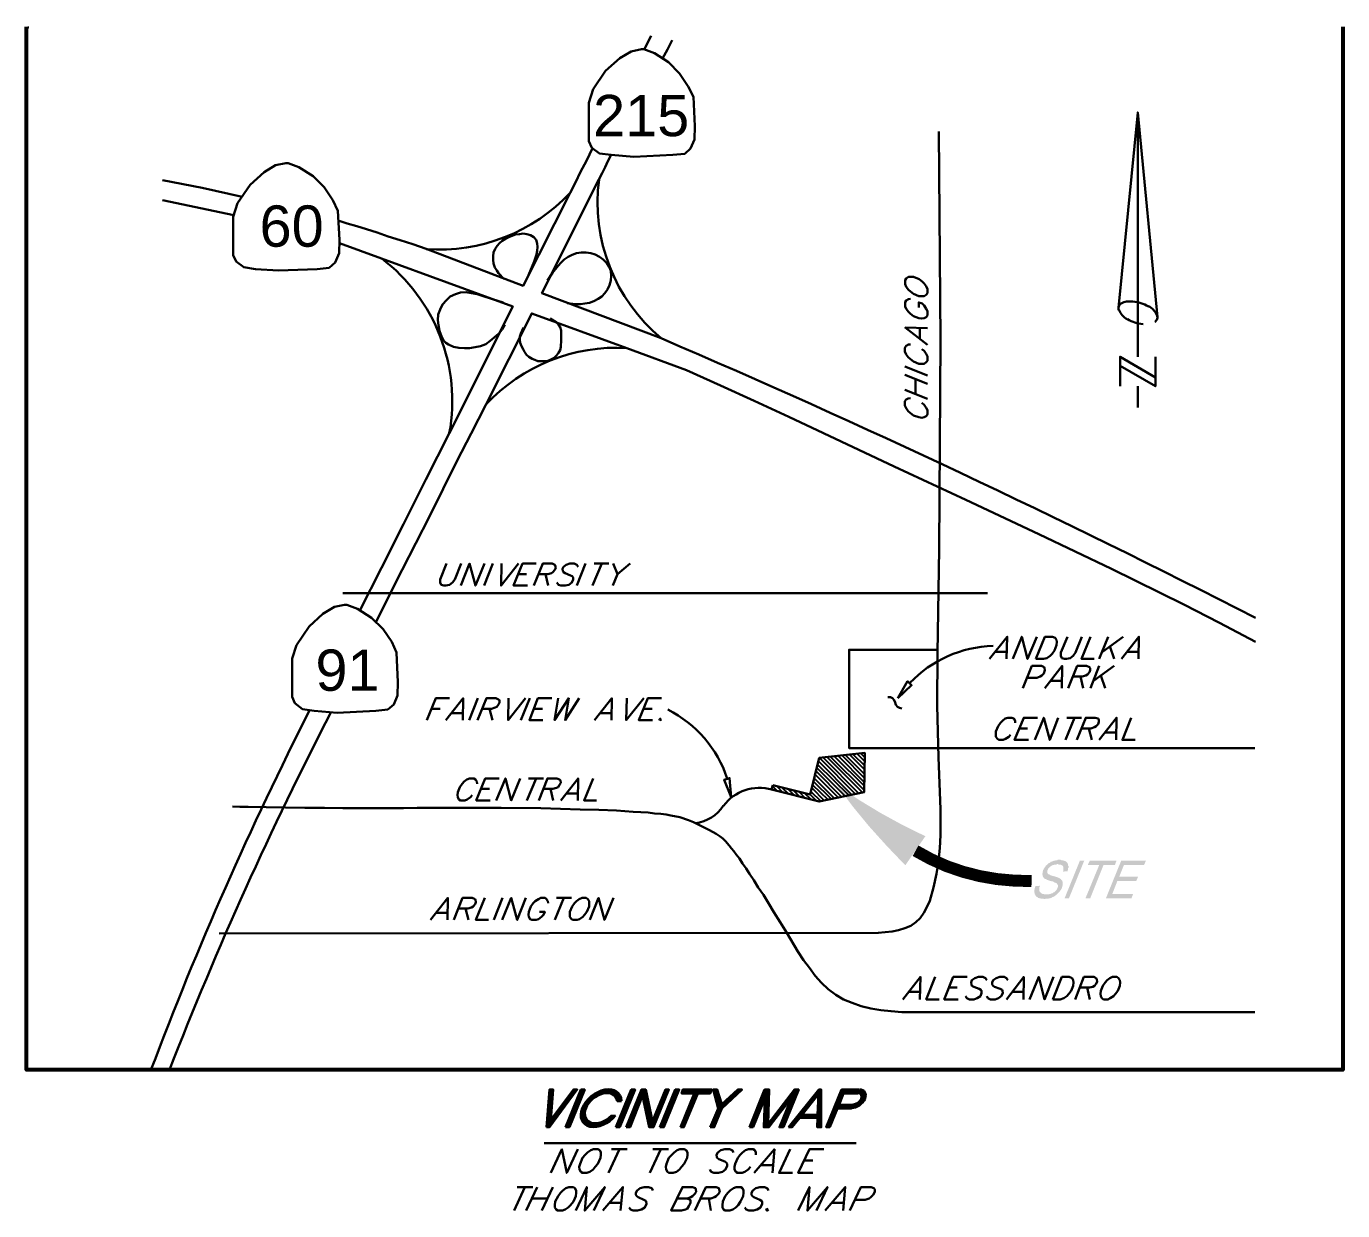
# Model space of a CAD drawing. Header units: feet. Extents: x 7 to 2308, y -319 to 1396.
# Drawn here: x 519.6 to 698, y 240.6 to 401.1 of the extents above; entities that cross this region are included whole.
import ezdxf

# ---------------------------------------------------------------- set-up
doc = ezdxf.new("R2010")
doc.units = ezdxf.units.FT
doc.header["$MEASUREMENT"] = 0
for name, color, linetype in [('PDF_ANNOT-NOTES', 7, 'Continuous'), ('PDF_NORTH', 7, 'Continuous'), ('PDF_TB-NOTES', 7, 'Continuous'), ('PDF_Text', 7, 'Continuous'), ('PDF_VICINITY', 7, 'Continuous'), ('PDF_VICINITY MAP', 7, 'Continuous')]:
    doc.layers.add(name, color=color, linetype=linetype)
doc.styles.add('PDF Arial', font='arial.ttf')

msp = doc.modelspace()

# ---------------------------------------------------------------- hatches: boundary and pattern name
at = {"layer": 'PDF_VICINITY', "true_color": 0x767676, "transparency": 33554559}
msp.add_hatch(color=8, dxfattribs=at).paths.add_polyline_path([(620.72, 297.65), (620.66, 297.71), (620.61, 297.76), (620.56, 297.71), (620.5, 297.65), (620.56, 297.6), (620.61, 297.55), (620.66, 297.6)])
at = {"layer": 'PDF_VICINITY', "transparency": 33554559}
for points in [[(656.38, 284.54), (656.97, 284.59), (656.97, 284.54), (656.91, 284.43), (656.91, 284.38), (656.91, 284.27), (656.91, 284.22), (656.91, 284.17), (656.91, 284.11), (656.91, 284.06), (656.91, 284.01), (656.91, 283.95), (656.91, 283.9), (656.91, 283.85), (656.97, 283.79), (656.97, 283.79), (657.02, 283.74), (657.07, 283.69), (657.07, 283.63), (657.13, 283.63), (657.18, 283.58), (657.23, 283.58), (657.23, 283.53), (657.29, 283.53), (657.34, 283.47), (657.39, 283.47), (657.45, 283.47), (657.5, 283.47), (657.55, 283.42), (657.61, 283.42), (657.71, 283.42), (657.77, 283.42), (657.82, 283.42), (657.87, 283.42), (657.93, 283.42), (657.98, 283.42), (658.09, 283.42), (658.14, 283.42), (658.19, 283.42), (658.25, 283.47), (658.35, 283.47), (658.41, 283.47), (658.46, 283.53), (658.51, 283.53), (658.62, 283.58), (658.67, 283.58), (658.73, 283.63), (658.83, 283.69), (658.89, 283.69), (658.94, 283.74), (658.99, 283.79), (659.05, 283.85), (659.1, 283.9), (659.15, 283.95), (659.21, 284.01), (659.26, 284.11), (659.31, 284.17), (659.31, 284.22), (659.37, 284.27), (659.37, 284.38), (659.42, 284.43), (659.42, 284.49), (659.42, 284.54), (659.42, 284.59), (659.42, 284.7), (659.42, 284.7), (659.37, 284.75), (659.37, 284.81), (659.31, 284.81), (659.31, 284.86), (659.26, 284.91), (659.21, 284.97), (659.15, 284.97), (659.1, 285.02), (659.1, 285.02), (659.05, 285.02), (658.99, 285.02), (658.99, 285.07), (658.94, 285.07), (658.89, 285.07), (658.83, 285.13), (658.78, 285.13), (658.73, 285.18), (658.62, 285.18), (658.57, 285.18), (658.51, 285.23), (658.41, 285.23), (658.41, 285.23), (658.3, 285.29), (658.25, 285.29), (658.14, 285.34), (658.09, 285.34), (658.03, 285.39), (657.98, 285.39), (657.93, 285.39), (657.87, 285.45), (657.82, 285.45), (657.77, 285.5), (657.77, 285.5), (657.71, 285.5), (657.66, 285.55), (657.66, 285.55), (657.61, 285.55), (657.55, 285.61), (657.55, 285.66), (657.5, 285.71), (657.45, 285.71), (657.45, 285.77), (657.39, 285.82), (657.39, 285.87), (657.34, 285.93), (657.34, 285.98), (657.34, 286.03), (657.34, 286.03), (657.34, 286.09), (657.29, 286.19), (657.29, 286.25), (657.34, 286.3), (657.34, 286.35), (657.34, 286.46), (657.34, 286.51), (657.39, 286.57), (657.39, 286.67), (657.39, 286.67), (657.45, 286.78), (657.5, 286.83), (657.5, 286.89), (657.55, 286.94), (657.61, 287.05), (657.66, 287.1), (657.71, 287.15), (657.71, 287.21), (657.77, 287.31), (657.87, 287.37), (657.93, 287.42), (657.98, 287.47), (658.03, 287.53), (658.09, 287.58), (658.14, 287.63), (658.19, 287.69), (658.3, 287.69), (658.35, 287.74), (658.41, 287.79), (658.46, 287.85), (658.57, 287.85), (658.62, 287.9), (658.67, 287.9), (658.78, 287.95), (658.83, 287.95), (658.89, 288.01), (658.94, 288.01), (659.05, 288.01), (659.1, 288.06), (659.15, 288.06), (659.21, 288.06), (659.31, 288.06), (659.37, 288.11), (659.42, 288.11), (659.47, 288.11), (659.58, 288.11), (659.63, 288.11), (659.69, 288.11), (659.74, 288.11), (659.79, 288.11), (659.9, 288.06), (659.95, 288.06), (660, 288.06), (660.06, 288.06), (660.11, 288.06), (660.16, 288.01), (660.22, 288.01), (660.27, 288.01), (660.32, 287.95), (660.38, 287.95), (660.43, 287.95), (660.43, 287.9), (660.48, 287.9), (660.54, 287.85), (660.59, 287.79), (660.59, 287.79), (660.64, 287.74), (660.7, 287.69), (660.7, 287.63), (660.75, 287.63), (660.75, 287.58), (660.8, 287.53), (660.8, 287.47), (660.8, 287.42), (660.8, 287.37), (660.8, 287.31), (660.86, 287.26), (660.86, 287.21), (660.86, 287.15), (660.86, 287.05), (660.8, 286.99), (660.8, 286.94), (660.8, 286.89), (660.8, 286.78), (660.75, 286.73), (660.75, 286.67), (660.75, 286.57), (660.7, 286.57), (660.11, 286.51), (660.16, 286.62), (660.16, 286.67), (660.16, 286.73), (660.16, 286.83), (660.16, 286.89), (660.16, 286.94), (660.16, 286.99), (660.16, 287.05), (660.16, 287.1), (660.16, 287.15), (660.11, 287.21), (660.11, 287.26), (660.11, 287.26), (660.06, 287.31), (660.06, 287.31), (660, 287.37), (659.95, 287.37), (659.9, 287.42), (659.9, 287.42), (659.85, 287.42), (659.79, 287.47), (659.69, 287.47), (659.63, 287.47), (659.58, 287.47), (659.53, 287.47), (659.42, 287.53), (659.37, 287.53), (659.31, 287.53), (659.21, 287.47), (659.15, 287.47), (659.1, 287.47), (658.99, 287.47), (658.94, 287.47), (658.89, 287.42), (658.83, 287.42), (658.73, 287.42), (658.67, 287.37), (658.62, 287.37), (658.57, 287.31), (658.51, 287.31), (658.51, 287.26), (658.41, 287.21), (658.35, 287.15), (658.3, 287.1), (658.25, 287.05), (658.19, 286.99), (658.14, 286.94), (658.09, 286.89), (658.09, 286.83), (658.03, 286.73), (658.03, 286.73), (657.98, 286.67), (657.98, 286.57), (657.98, 286.51), (657.98, 286.46), (657.98, 286.41), (657.98, 286.35), (658.03, 286.3), (658.03, 286.3), (658.03, 286.25), (658.03, 286.25), (658.09, 286.19), (658.09, 286.19), (658.14, 286.14), (658.19, 286.14), (658.25, 286.14), (658.3, 286.09), (658.35, 286.09), (658.41, 286.03), (658.46, 286.03), (658.51, 285.98), (658.57, 285.98), (658.67, 285.93), (658.73, 285.93), (658.78, 285.93), (658.89, 285.87), (658.94, 285.87), (658.99, 285.87), (659.1, 285.82), (659.15, 285.82), (659.21, 285.77), (659.26, 285.77), (659.31, 285.77), (659.37, 285.71), (659.42, 285.71), (659.47, 285.71), (659.53, 285.66), (659.58, 285.66), (659.58, 285.66), (659.63, 285.61), (659.69, 285.61), (659.69, 285.61), (659.74, 285.55), (659.79, 285.5), (659.85, 285.5), (659.85, 285.45), (659.9, 285.39), (659.95, 285.34), (659.95, 285.34), (660, 285.29), (660, 285.23), (660, 285.18), (660.06, 285.13), (660.06, 285.07), (660.06, 285.07), (660.06, 285.02), (660.06, 284.97), (660.06, 284.91), (660.06, 284.81), (660.06, 284.75), (660.06, 284.7), (660.06, 284.65), (660, 284.54), (660, 284.49), (660, 284.43), (659.95, 284.33), (659.95, 284.33), (659.95, 284.27), (659.9, 284.22), (659.85, 284.11), (659.85, 284.06), (659.79, 284.01), (659.74, 283.95), (659.69, 283.85), (659.63, 283.79), (659.58, 283.74), (659.53, 283.69), (659.47, 283.63), (659.42, 283.58), (659.37, 283.53), (659.31, 283.47), (659.26, 283.42), (659.21, 283.37), (659.15, 283.31), (659.05, 283.26), (658.99, 283.21), (658.94, 283.15), (658.89, 283.15), (658.78, 283.1), (658.73, 283.05), (658.67, 283.05), (658.62, 282.99), (658.57, 282.99), (658.46, 282.94), (658.41, 282.94), (658.35, 282.89), (658.3, 282.89), (658.19, 282.89), (658.14, 282.83), (658.09, 282.83), (657.98, 282.83), (657.93, 282.83), (657.87, 282.83), (657.82, 282.83), (657.71, 282.83), (657.66, 282.78), (657.66, 282.78), (657.55, 282.78), (657.5, 282.83), (657.45, 282.83), (657.34, 282.83), (657.29, 282.83), (657.23, 282.83), (657.18, 282.83), (657.13, 282.83), (657.07, 282.89), (657.02, 282.89), (656.97, 282.89), (656.91, 282.89), (656.86, 282.94), (656.81, 282.94), (656.75, 282.94), (656.7, 282.99), (656.65, 282.99), (656.65, 283.05), (656.59, 283.05), (656.54, 283.1), (656.49, 283.15), (656.43, 283.21), (656.43, 283.21), (656.38, 283.26), (656.38, 283.31), (656.33, 283.37), (656.33, 283.42), (656.27, 283.47), (656.27, 283.53), (656.27, 283.58), (656.27, 283.63), (656.22, 283.69), (656.22, 283.74), (656.22, 283.79), (656.22, 283.85), (656.22, 283.9), (656.22, 284.01), (656.22, 284.06), (656.27, 284.11), (656.27, 284.17), (656.27, 284.27), (656.33, 284.33), (656.33, 284.38), (656.33, 284.49), (656.38, 284.54)], [(663.15, 282.89), (665.02, 287.42), (663.47, 287.42), (663.74, 288.01), (667.36, 288.01), (667.15, 287.42), (665.6, 287.42), (663.79, 282.89)], [(665.92, 282.89), (668, 288.01), (671.36, 288.01), (671.09, 287.42), (668.37, 287.42), (667.73, 285.82), (670.29, 285.82), (670.03, 285.23), (667.47, 285.23), (666.78, 283.47), (669.6, 283.47), (669.39, 282.89)]]:
    msp.add_hatch(color=256, dxfattribs=at).paths.add_polyline_path(points)

# ---------------------------------------------------------------- linework, layer by layer
at = {"layer": 'PDF_ANNOT-NOTES', "lineweight": 30}
for points in [[(590.11, 251.86), (590.49, 256.98), (591.02, 256.98), (590.7, 252.87), (593.74, 256.98), (594.27, 256.98), (590.49, 251.86)], [(592.67, 251.86), (594.75, 256.98), (595.29, 256.98), (593.21, 251.86)], [(599.5, 251.86), (601.58, 256.98), (602.11, 256.98), (600.03, 251.86)], [(600.88, 251.86), (602.96, 256.98), (603.55, 256.98), (604.46, 252.71), (606.21, 256.98), (606.69, 256.98), (604.62, 251.86), (604.03, 251.86), (603.12, 256.13), (601.42, 251.86)], [(605.47, 251.86), (607.55, 256.98), (608.08, 256.98), (606, 251.86)], [(608.24, 251.86), (610.11, 256.45), (608.4, 256.45), (608.56, 256.98), (612.51, 256.98), (612.29, 256.45), (610.59, 256.45), (608.72, 251.86)], [(612.29, 251.86), (613.36, 254.42), (612.67, 256.98), (613.25, 256.98), (613.84, 255.01), (616.02, 256.98), (616.61, 256.98), (613.84, 254.42), (612.83, 251.86)], [(617.62, 251.86), (619.65, 256.98), (620.29, 256.98), (620.13, 252.34), (623.7, 256.98), (624.29, 256.98), (622.21, 251.86), (621.67, 251.86), (623.27, 255.75), (620.24, 251.86), (619.54, 251.86), (619.7, 255.75), (618.1, 251.86)], [(622.9, 251.86), (627.01, 256.98), (627.33, 256.98), (627.33, 251.86), (626.79, 251.86), (626.85, 253.14), (624.45, 253.14), (623.38, 251.86)], [(590.43, 251.91), (594.01, 256.77), (593.69, 256.77), (590.65, 252.71), (590.97, 256.77), (590.59, 256.77), (590.27, 251.91)], [(590.38, 252.02), (593.79, 256.61), (593.58, 256.61), (590.59, 252.5), (590.86, 256.61), (590.7, 256.61)], [(592.83, 251.91), (594.81, 256.87), (595.18, 256.87), (593.15, 251.91)], [(592.94, 252.02), (594.86, 256.77), (595.02, 256.77), (593.1, 252.02)], [(599.66, 251.91), (601.63, 256.87), (602, 256.87), (599.98, 251.91)], [(599.76, 252.02), (601.68, 256.77), (601.84, 256.77), (599.92, 252.02)], [(600.99, 251.91), (603.02, 256.87), (603.44, 256.87), (604.4, 252.34), (606.27, 256.87), (606.59, 256.87), (604.56, 251.91), (604.14, 251.91), (603.18, 256.45), (601.36, 251.91)], [(601.15, 252.02), (603.07, 256.77), (603.34, 256.77), (604.35, 252.02), (606.32, 256.77), (606.48, 256.77), (604.56, 252.02), (604.3, 252.02), (603.23, 256.77), (601.31, 252.02)], [(605.63, 251.91), (607.6, 256.87), (607.97, 256.87), (605.95, 251.91)], [(605.73, 252.02), (607.65, 256.77), (607.81, 256.77), (605.89, 252.02)], [(608.35, 251.91), (610.21, 256.55), (608.51, 256.55), (608.61, 256.87), (612.4, 256.87), (612.24, 256.55), (610.53, 256.55), (608.67, 251.91)], [(608.45, 252.02), (610.32, 256.61), (608.61, 256.61), (608.67, 256.77), (612.29, 256.77), (612.19, 256.61), (610.48, 256.61), (608.61, 252.02)], [(612.45, 251.91), (613.46, 254.47), (612.83, 256.87), (613.14, 256.87), (613.78, 254.85), (616.08, 256.87), (616.4, 256.87), (613.78, 254.47), (612.77, 251.91)], [(612.56, 252.02), (613.57, 254.58), (612.93, 256.77), (613.04, 256.77), (613.73, 254.63), (616.13, 256.77), (616.18, 256.77), (613.73, 254.58), (612.72, 252.02)], [(623.81, 256.77), (620.08, 252.02), (619.92, 252.02), (620.02, 256.77), (620.13, 256.77), (619.97, 252.02), (623.7, 256.77)], [(623.49, 252.02), (623.11, 252.02), (626.95, 256.77), (627.27, 256.77), (627.22, 252.02), (626.9, 252.02), (626.9, 253.3), (624.5, 253.3)], [(624.77, 253.57), (626.95, 256.34), (626.85, 253.57)], [(596.46, 248.88), (596.09, 248.77), (595.66, 248.45), (595.34, 248.13), (594.97, 247.7), (594.65, 246.9), (594.54, 246.48), (594.59, 246.16), (594.75, 245.84), (594.97, 245.68), (595.55, 245.68), (595.98, 245.84), (596.41, 246.16), (596.67, 246.48), (597.05, 246.9), (597.42, 247.7), (597.47, 248.13), (597.47, 248.45), (597.31, 248.77), (597.05, 248.88)], [(608.19, 248.88), (607.81, 248.77), (607.39, 248.45), (607.07, 248.13), (606.69, 247.7), (606.37, 246.9), (606.27, 246.48), (606.32, 246.16), (606.48, 245.84), (606.69, 245.68), (607.28, 245.68), (607.71, 245.84), (608.13, 246.16), (608.4, 246.48), (608.77, 246.9), (609.15, 247.7), (609.2, 248.13), (609.2, 248.45), (609.04, 248.77), (608.77, 248.88)], [(593.1, 243.76), (592.73, 243.6), (592.3, 243.28), (591.98, 242.96), (591.66, 242.53), (591.29, 241.79), (591.23, 241.31), (591.23, 240.99), (591.39, 240.72), (591.61, 240.56), (592.25, 240.56), (592.62, 240.72), (593.05, 240.99), (593.37, 241.31), (593.74, 241.79), (594.06, 242.53), (594.11, 242.96), (594.11, 243.28), (593.95, 243.6), (593.74, 243.76)], [(615.81, 243.76), (615.44, 243.6), (615.01, 243.28), (614.69, 242.96), (614.32, 242.53), (614, 241.79), (613.94, 241.31), (613.94, 240.99), (614.1, 240.72), (614.32, 240.56), (614.96, 240.56), (615.33, 240.72), (615.76, 240.99), (616.08, 241.31), (616.4, 241.79), (616.77, 242.53), (616.82, 242.96), (616.82, 243.28), (616.66, 243.6), (616.45, 243.76)]]:
    msp.add_lwpolyline(points, close=True, dxfattribs=at)
for points in [[(631.43, 254.42), (629.56, 254.42), (628.5, 251.86), (628.02, 251.86), (630.1, 256.98), (632.44, 256.98)], [(590.17, 251.91), (590.54, 256.87), (590.97, 256.87)], [(593.63, 256.45), (590.43, 252.18), (590.7, 256.45)], [(593.69, 256.87), (594.11, 256.87), (590.49, 251.91)], [(590.75, 256.55), (590.49, 252.29), (593.63, 256.55)], [(590.91, 256.71), (590.65, 256.71)], [(593.05, 252.07), (594.91, 256.71)], [(593.9, 256.71), (593.63, 256.71)], [(600.24, 255.38), (599.66, 255.38)], [(599.87, 252.07), (601.74, 256.71)], [(601.26, 252.07), (603.12, 256.77)], [(606.32, 256.71), (604.46, 252.02)], [(605.84, 252.07), (607.71, 256.71)], [(608.56, 252.07), (610.43, 256.71)], [(608.72, 256.71), (612.13, 256.71)], [(619.6, 251.91), (619.76, 256.13), (618.05, 251.91), (617.73, 251.91), (619.7, 256.87), (620.13, 256.87), (620.02, 252.07), (623.75, 256.87), (624.18, 256.87), (622.15, 251.91), (621.83, 251.91), (623.49, 256.13), (620.29, 251.91)], [(619.76, 256.77), (617.84, 252.02), (618, 252.02), (619.86, 256.55), (619.7, 251.91), (620.18, 251.91), (623.75, 256.55), (621.94, 252.02), (622.1, 252.02), (624.02, 256.77)], [(617.94, 252.07), (619.86, 256.77), (619.97, 256.77), (619.81, 252.02)], [(620.13, 252.02), (623.86, 256.77), (623.97, 256.77), (622.05, 252.07)], [(624.71, 253.57), (626.79, 256.29), (626.74, 256.29), (623.54, 252.18), (623.38, 252.18), (626.85, 256.61), (627.22, 256.61), (627.11, 252.18), (626.95, 252.18), (627.06, 256.29), (627.01, 256.29), (626.9, 253.57)], [(623.59, 252.34), (626.79, 256.45), (627.17, 256.45), (627.01, 252.34)], [(627.11, 256.34), (626.74, 256.34)], [(626.85, 256.55), (627.17, 256.55)], [(627.22, 256.71), (626.9, 256.71)], [(626.95, 256.87), (627.33, 256.87)], [(631.48, 254.47), (629.51, 254.47), (628.45, 251.91), (628.13, 251.91), (630.15, 256.87), (632.44, 256.87)], [(631.48, 254.58), (629.46, 254.58), (628.45, 252.02), (628.23, 252.02), (630.2, 256.77), (632.39, 256.77)], [(628.39, 252.07), (630.2, 256.71), (632.34, 256.71)], [(631.59, 254.74), (629.51, 254.74), (630.26, 256.61), (632.34, 256.61)], [(631.59, 254.85), (629.62, 254.85), (630.31, 256.55), (632.28, 256.55)], [(631.64, 254.9), (629.78, 254.9), (630.36, 256.45), (632.28, 256.45)], [(599.44, 253.41), (598.86, 253.41)], [(612.67, 252.07), (613.73, 254.63)], [(626.95, 253.46), (624.55, 253.46)], [(631.54, 254.63), (629.4, 254.63)], [(623.01, 251.91), (623.43, 251.91)], [(623.49, 252.07), (623.27, 252.07)], [(623.49, 252.29), (623.59, 252.29)], [(626.85, 253.19), (624.45, 253.19)], [(624.55, 253.35), (626.9, 253.35)], [(627.27, 251.91), (626.85, 251.91)], [(626.9, 252.07), (627.17, 252.07)], [(627.06, 252.29), (627.01, 252.29)], [(589.79, 249.73), (632.07, 249.73)], [(590.7, 245.68), (592.19, 248.88), (592.83, 245.68), (594.33, 248.88)], [(599.98, 248.88), (598.48, 245.68)], [(598.91, 248.88), (601.04, 248.88)], [(605.57, 248.88), (604.08, 245.68)], [(604.51, 248.88), (606.64, 248.88)], [(615.44, 248.45), (615.28, 248.77), (614.9, 248.88), (614.26, 248.88), (613.73, 248.77), (613.3, 248.45), (613.14, 248.13), (613.2, 247.81), (613.25, 247.7), (613.46, 247.54), (614.26, 247.22), (614.48, 247.06), (614.58, 246.9), (614.58, 246.64), (614.37, 246.16), (613.94, 245.84), (613.41, 245.68), (612.77, 245.68), (612.4, 245.84), (612.24, 246.16)], [(618.48, 248.13), (618.48, 248.45), (618.32, 248.77), (618.1, 248.88), (617.46, 248.88), (617.09, 248.77), (616.66, 248.45), (616.34, 248.13), (616.02, 247.7), (615.65, 246.9), (615.6, 246.48), (615.6, 246.16), (615.76, 245.84), (615.97, 245.68), (616.61, 245.68), (616.98, 245.84), (617.41, 246.16), (617.73, 246.48)], [(618.26, 245.68), (620.98, 248.88), (620.72, 245.68)], [(623.11, 248.88), (621.62, 245.68), (623.43, 245.68)], [(626.21, 245.68), (624.23, 245.68), (625.73, 248.88), (627.7, 248.88)], [(619.22, 246.74), (620.77, 246.74)], [(624.98, 247.38), (626.21, 247.38)], [(587.18, 243.76), (585.69, 240.56)], [(586.12, 243.76), (588.25, 243.76)], [(587.34, 240.56), (588.84, 243.76)], [(590.97, 243.76), (589.48, 240.56)], [(594.06, 240.56), (595.55, 243.76), (595.29, 240.56), (598, 243.76), (596.51, 240.56)], [(597.74, 240.56), (600.46, 243.76), (600.14, 240.56)], [(604.51, 243.28), (604.35, 243.6), (603.92, 243.76), (603.34, 243.76), (602.8, 243.6), (602.38, 243.28), (602.22, 242.96), (602.22, 242.69), (602.32, 242.53), (602.54, 242.37), (603.28, 242.05), (603.55, 241.89), (603.6, 241.79), (603.66, 241.47), (603.44, 240.99), (602.96, 240.72), (602.43, 240.56), (601.84, 240.56), (601.47, 240.72), (601.31, 240.99)], [(609.15, 242.21), (609.57, 242.05), (609.63, 241.89), (609.63, 241.63), (609.41, 241.15), (609.15, 240.83), (608.93, 240.72), (608.4, 240.56), (607.01, 240.56), (608.51, 243.76), (609.89, 243.76), (610.27, 243.6), (610.32, 243.44), (610.37, 243.12), (610.21, 242.85), (609.89, 242.53), (609.68, 242.37), (609.15, 242.21), (607.81, 242.21)], [(610.21, 240.56), (611.71, 243.76), (613.09, 243.76), (613.46, 243.6), (613.52, 243.44), (613.57, 243.12), (613.41, 242.85), (613.09, 242.53), (612.88, 242.37), (612.35, 242.21), (611.01, 242.21)], [(620.18, 243.28), (620.02, 243.6), (619.65, 243.76), (619.01, 243.76), (618.48, 243.6), (618.05, 243.28), (617.89, 242.96), (617.89, 242.69), (618, 242.53), (618.21, 242.37), (619.01, 242.05), (619.22, 241.89), (619.33, 241.79), (619.33, 241.47), (619.12, 240.99), (618.64, 240.72), (618.16, 240.56), (617.52, 240.56), (617.14, 240.72), (616.98, 240.99)], [(624.23, 240.56), (625.73, 243.76), (625.46, 240.56), (628.18, 243.76), (626.69, 240.56)], [(627.86, 240.56), (630.58, 243.76), (630.31, 240.56)], [(631.22, 240.56), (632.71, 243.76), (634.1, 243.76), (634.47, 243.6), (634.58, 243.44), (634.58, 243.12), (634.36, 242.69), (634.04, 242.37), (633.83, 242.21), (633.3, 242.05), (631.96, 242.05)], [(588.14, 242.21), (590.27, 242.21)], [(598.7, 241.63), (600.19, 241.63)], [(612.08, 242.21), (612.35, 240.56)], [(628.82, 241.63), (630.36, 241.63)], [(620.13, 240.83), (619.86, 240.72), (619.97, 240.56), (620.18, 240.72)]]:
    msp.add_lwpolyline(points, dxfattribs=at)
for points in [[(597.99, 256.96), (596.7, 256.72), (595.42, 255.67), (594.94, 254.46)], [(600.06, 255.45), (600, 256.46), (599.11, 257.01), (597.92, 256.77)], [(600.15, 255.45), (600.11, 256.51), (599.2, 257.09), (597.97, 256.85)], [(600.26, 255.44), (600.23, 256.56), (599.28, 257.2), (597.99, 256.96)], [(633.27, 255.73), (633.56, 256.44), (633.22, 257.01), (632.52, 257.01)], [(597.97, 256.85), (596.74, 256.6), (595.52, 255.6), (595.04, 254.44)], [(597.92, 256.77), (596.74, 256.53), (595.57, 255.56), (595.12, 254.45)], [(597.88, 256.69), (596.74, 256.45), (595.63, 255.53), (595.2, 254.46)], [(597.83, 256.61), (596.74, 256.38), (595.68, 255.5), (595.28, 254.47)], [(597.82, 256.5), (596.78, 256.27), (595.77, 255.42), (595.38, 254.45)], [(597.77, 256.42), (596.78, 256.2), (595.83, 255.39), (595.46, 254.46)], [(599.67, 255.42), (599.55, 256.24), (598.77, 256.65), (597.77, 256.42)], [(599.77, 255.44), (599.66, 256.3), (598.85, 256.73), (597.82, 256.5)], [(599.87, 255.44), (599.77, 256.35), (598.92, 256.84), (597.83, 256.61)], [(599.97, 255.44), (599.88, 256.41), (599.01, 256.93), (597.88, 256.69)], [(631.46, 254.45), (632.17, 254.45), (632.98, 255.03), (633.27, 255.73)], [(631.51, 254.52), (632.17, 254.52), (632.93, 255.06), (633.19, 255.72)], [(631.55, 254.6), (632.17, 254.59), (632.87, 255.09), (633.11, 255.71)], [(631.57, 254.71), (632.13, 254.71), (632.78, 255.17), (633.01, 255.73)], [(631.61, 254.79), (632.13, 254.78), (632.72, 255.2), (632.93, 255.72)], [(631.66, 254.86), (632.13, 254.86), (632.67, 255.24), (632.85, 255.71)], [(631.68, 254.97), (632.1, 254.97), (632.58, 255.31), (632.75, 255.73)], [(632.75, 255.73), (632.92, 256.15), (632.72, 256.49), (632.3, 256.48)], [(632.85, 255.71), (633.04, 256.19), (632.8, 256.58), (632.32, 256.59)], [(632.93, 255.72), (633.14, 256.24), (632.89, 256.66), (632.37, 256.67)], [(633.01, 255.73), (633.24, 256.3), (632.97, 256.75), (632.41, 256.74)], [(633.11, 255.71), (633.36, 256.33), (633.05, 256.84), (632.43, 256.85)], [(633.19, 255.72), (633.46, 256.39), (633.14, 256.93), (632.47, 256.93)], [(594.94, 254.46), (594.45, 253.24), (594.89, 252.19), (595.98, 251.94)], [(595.04, 254.44), (594.57, 253.28), (594.97, 252.28), (596.01, 252.04)], [(595.12, 254.45), (594.67, 253.33), (595.06, 252.37), (596.05, 252.13)], [(595.2, 254.46), (594.77, 253.39), (595.14, 252.45), (596.09, 252.21)], [(595.28, 254.47), (594.87, 253.44), (595.22, 252.54), (596.13, 252.29)], [(595.38, 254.45), (594.99, 253.48), (595.31, 252.63), (596.16, 252.39)], [(595.46, 254.46), (595.09, 253.53), (595.4, 252.71), (596.2, 252.48)], [(595.98, 251.94), (597.08, 251.69), (598.53, 252.32), (599.46, 253.44)], [(596.01, 252.04), (597.04, 251.81), (598.43, 252.4), (599.33, 253.46)], [(596.05, 252.13), (597.04, 251.88), (598.37, 252.43), (599.25, 253.44)], [(596.09, 252.21), (597.03, 251.96), (598.31, 252.47), (599.16, 253.43)], [(596.13, 252.29), (597.03, 252.04), (598.25, 252.51), (599.08, 253.42)], [(596.16, 252.39), (597.01, 252.16), (598.16, 252.59), (598.97, 253.45)], [(596.2, 252.48), (597.01, 252.24), (598.11, 252.64), (598.89, 253.45)]]:
    msp.add_open_spline(points, degree=3, dxfattribs=at)
at = {"layer": 'PDF_NORTH', "lineweight": 30}
for points in [[(672.91, 361.68), (670.24, 389.4), (667.63, 362.91)], [(670.24, 356.3), (670.24, 389.4)], [(667.84, 352.3), (667.84, 356.3), (672.64, 353.47)], [(667.84, 355.07), (672.64, 352.3), (672.64, 356.3)], [(670.24, 349.42), (670.24, 352.3)]]:
    msp.add_lwpolyline(points, dxfattribs=at)
for points in [[(667.98, 363.53, 0.17152), (667.67, 363.12, 0.171548), (667.68, 362.6)], [(671.68, 363.11, 0.052313), (670.67, 363.56, 0.052366), (669.59, 363.78, 0.06623), (668.72, 363.77)], [(668.85, 361.37, 0.052313), (669.86, 360.92, 0.052366), (670.95, 360.7)], [(672.56, 361.01, 0.17152), (672.87, 361.42, 0.171548), (672.85, 361.93)]]:
    msp.add_lwpolyline(points, format="xyb", dxfattribs=at)
for centre, radius, start, end in [((669.52, 363.31), 1.94, 201.0217, 224.9594), ((669.04, 361.87), 1.95, 99.2391, 123.1682), ((670.05, 360.27), 3.33, 44.9558, 60.1045), ((671.01, 361.23), 1.94, 21.0217, 44.9594), ((670.48, 364.27), 3.33, 224.9558, 240.1045)]:
    msp.add_arc(centre, radius, start, end, dxfattribs=at)
at = {"layer": 'PDF_TB-NOTES', "lineweight": 30}
msp.add_lwpolyline([(643.11, 316.58), (631.11, 316.58), (631.11, 303.25), (643.16, 303.25)], dxfattribs=at)
for points in [[(637.72, 310.02), (639.05, 312.32), (639.59, 311.78)], [(620.77, 298.24), (620.61, 297.65), (627.06, 296), (633.14, 297.28), (633.24, 302.61), (627.06, 301.92), (625.83, 296.96)], [(615.12, 296.59), (614.9, 299.2), (614.16, 298.93)]]:
    msp.add_lwpolyline(points, close=True, dxfattribs=at)
for centre, radius, start, end in [((651.13, 300.83), 16.29, 91.8016, 136.2908), ((636.47, 309.3), 0.88, 8.7373, 96.8858), ((638.28, 309.57), 0.933, 188.7394, 270.0007), ((599.15, 293.95), 16.29, 18.5012, 62.9898)]:
    msp.add_arc(centre, radius, start, end, dxfattribs=at)
at = {"layer": 'PDF_VICINITY', "lineweight": 30}
for points in [[(604.3, 399.8), (603.34, 397.93)], [(607.12, 399.21), (606.48, 397.93), (605.84, 396.71)], [(545.71, 278.14), (635.06, 278.2), (636.97, 278.41), (637.83, 278.57), (638.68, 278.84), (639.48, 279.16), (640.17, 279.64), (640.76, 280.22), (641.24, 280.92), (641.67, 281.71), (642.04, 282.57), (642.57, 284.38), (642.95, 286.19), (643.21, 287.95), (643.43, 289.71), (643.48, 291.47), (643.48, 294.99), (643.21, 301.97), (643.05, 309.01), (643.11, 316.1), (643.32, 330.28), (643.43, 344.46), (643.48, 358.59), (643.27, 386.84)], [(561.86, 374.74), (563.09, 374.37), (564.37, 374), (565.7, 373.57), (567.14, 373.14), (568.63, 372.61), (570.28, 372.08), (571.99, 371.54), (573.8, 370.9), (586.92, 365.89), (593.31, 378.53), (594.01, 379.91), (594.7, 381.35), (595.5, 382.84), (596.35, 384.55)], [(538.03, 380.23), (543.41, 379.17), (548.85, 377.99)], [(538.03, 377.51), (547.73, 375.49)], [(587.66, 367.33), (588.41, 369.2), (588.73, 370.16), (588.84, 370.64), (588.89, 371.17), (588.84, 371.65), (588.68, 372.13), (588.36, 372.5), (587.93, 372.77), (587.45, 372.93), (586.92, 372.98), (586.44, 372.93), (585.9, 372.88), (585, 372.5), (584.52, 372.29), (584.09, 372.02), (583.72, 371.7), (583.4, 371.33), (583.13, 370.9), (582.92, 370.42), (582.86, 369.94), (582.86, 369.41), (582.92, 368.93), (583.08, 368.4), (583.34, 367.97), (583.61, 367.6), (584.3, 366.85)], [(562.02, 371.7), (567.72, 369.62), (585.53, 363.12), (576.89, 345.9), (573.75, 339.66), (570.71, 333.59), (567.72, 327.67), (564.79, 321.91)], [(590.22, 366.64), (590.91, 367.65), (591.66, 368.61), (592.09, 369.09), (592.51, 369.46), (593.05, 369.84), (593.58, 370.1), (594.17, 370.32), (594.81, 370.42), (595.45, 370.42), (596.09, 370.32), (596.67, 370.16), (597.26, 369.84), (597.79, 369.46), (598.27, 368.98), (598.59, 368.5), (598.8, 367.92), (598.86, 367.28), (598.8, 366.64), (598.64, 366), (598.38, 365.41), (598, 364.93), (597.58, 364.45), (597.1, 364.13), (596.51, 363.81), (595.93, 363.6), (595.29, 363.49), (594.7, 363.44), (594.06, 363.44), (592.89, 363.55)], [(584.2, 363.65), (582.76, 364.08), (581.37, 364.56), (580.68, 364.77), (579.93, 364.93), (579.19, 365.04), (578.44, 364.99), (577.75, 364.77), (577.05, 364.45), (576.52, 363.97), (575.99, 363.39), (575.67, 362.69), (575.4, 362), (575.35, 361.25), (575.45, 360.56), (575.61, 359.81), (575.88, 359.07), (576.2, 358.43), (576.47, 358.16), (576.79, 357.95), (577.48, 357.63), (578.23, 357.52), (578.97, 357.47), (579.67, 357.47), (580.41, 357.58), (581.16, 357.74), (581.85, 358), (582.44, 358.43), (583.61, 359.39), (584.09, 359.97), (584.46, 360.61)], [(639.43, 364.13), (639.16, 364.08), (638.84, 363.92), (638.73, 363.71), (638.73, 363.12), (638.84, 362.8), (639.16, 362.37), (639.43, 362.11), (639.85, 361.79), (640.55, 361.52), (640.97, 361.47), (641.29, 361.52), (641.56, 361.68), (641.72, 361.89), (641.72, 362.48), (641.56, 362.8), (641.29, 363.23), (641.03, 363.49), (640.55, 363.65), (640.55, 362.96)], [(566.98, 320.31), (570.55, 327.4), (574.23, 334.65), (576.09, 338.38), (577.96, 342.12), (579.88, 345.9), (581.85, 349.79), (588.09, 362.16), (600.99, 357.47), (609.09, 354.48), (613.68, 352.4), (618.26, 350.33), (622.95, 348.14), (627.65, 345.95), (637.24, 341.42), (646.94, 336.89), (656.81, 332.25), (666.67, 327.56), (676.48, 322.71), (681.33, 320.21), (686.18, 317.65)], [(586.97, 360.24), (586.6, 359.44), (586.49, 359.02), (586.49, 358.59), (586.54, 358.16), (586.7, 357.74), (586.92, 357.31), (587.13, 356.94), (587.4, 356.56), (587.72, 356.3), (588.14, 356.03), (588.52, 355.87), (588.94, 355.71), (589.42, 355.71), (589.85, 355.71), (590.27, 355.76), (590.7, 355.92), (591.13, 356.14), (591.45, 356.46), (591.71, 356.83), (591.93, 357.2), (592.03, 357.63), (592.09, 358.54), (592.09, 359.44), (592.09, 359.87), (591.93, 360.29), (591.71, 360.67), (591.39, 360.99), (590.59, 361.47)], [(641.72, 357.9), (638.73, 360.24), (641.72, 360.19)], [(640.71, 358.75), (640.71, 360.19)], [(639.43, 357.95), (639.16, 357.95), (638.84, 357.79), (638.68, 357.52), (638.68, 356.99), (638.84, 356.62), (639.11, 356.24), (639.43, 355.98), (639.85, 355.66), (640.55, 355.34), (640.97, 355.34), (641.29, 355.34), (641.56, 355.55), (641.72, 355.76), (641.72, 356.35), (641.56, 356.67), (641.29, 357.1), (640.97, 357.31)], [(641.72, 353.74), (638.68, 354.96)], [(638.68, 353.84), (641.72, 352.62)], [(641.72, 350.59), (638.68, 351.82)], [(640.12, 351.23), (640.12, 353.26)], [(639.43, 350.7), (639.11, 350.65), (638.84, 350.49), (638.68, 350.27), (638.68, 349.69), (638.84, 349.31), (639.11, 348.94), (639.43, 348.67), (639.85, 348.35), (640.55, 348.09), (640.97, 348.03), (641.29, 348.09), (641.56, 348.25), (641.72, 348.46), (641.72, 349.05), (641.56, 349.37), (641.29, 349.79), (640.97, 350.06)], [(576.52, 328.26), (575.67, 326.12), (575.67, 325.7), (575.83, 325.38), (576.2, 325.27), (576.47, 325.27), (576.95, 325.38), (577.37, 325.7), (577.69, 326.12), (578.55, 328.26)], [(578.49, 325.27), (579.67, 328.26), (580.47, 325.27), (581.69, 328.26)], [(581.64, 325.27), (582.81, 328.26)], [(583.98, 328.26), (583.93, 325.27), (586.28, 328.26)], [(587.5, 325.27), (585.64, 325.27), (586.86, 328.26), (588.68, 328.26)], [(586.28, 326.82), (587.4, 326.82)], [(588.36, 325.27), (589.58, 328.26), (590.86, 328.26), (591.23, 328.1), (591.29, 327.99), (591.34, 327.67), (591.23, 327.4), (590.97, 327.08), (590.75, 326.98), (590.27, 326.82), (589, 326.82)], [(589.95, 326.82), (590.33, 325.27)], [(594.38, 327.83), (594.22, 328.1), (593.85, 328.26), (593.26, 328.26), (592.78, 328.1), (592.41, 327.83), (592.25, 327.56), (592.3, 327.24), (592.41, 327.08), (592.62, 326.98), (593.37, 326.66), (593.58, 326.55), (593.69, 326.39), (593.69, 326.12), (593.53, 325.7), (593.1, 325.38), (592.62, 325.27), (592.03, 325.27), (591.71, 325.38), (591.5, 325.7)], [(594.22, 325.27), (595.39, 328.26)], [(597.58, 328.26), (596.35, 325.27)], [(596.57, 328.26), (598.54, 328.26)], [(599.71, 326.82), (599.07, 325.27)], [(599.12, 328.26), (599.71, 326.82), (601.42, 328.26)], [(562.5, 324.26), (649.88, 324.26)], [(650.14, 315.35), (652.54, 318.34), (652.43, 315.35)], [(653.29, 315.35), (654.51, 318.34), (655.31, 315.35), (656.54, 318.34)], [(660.7, 318.34), (659.79, 316.21), (659.79, 315.78), (659.95, 315.46), (660.32, 315.35), (660.59, 315.35), (661.07, 315.46), (661.5, 315.78), (661.82, 316.21), (662.67, 318.34)], [(663.84, 318.34), (662.62, 315.35), (664.32, 315.35)], [(665.02, 315.35), (666.24, 318.34)], [(668.27, 318.34), (665.44, 316.31)], [(668.05, 315.35), (670.4, 318.34), (670.35, 315.35)], [(651, 316.31), (652.43, 316.31)], [(666.46, 317.06), (667.04, 315.35)], [(668.85, 316.31), (670.29, 316.31)], [(654.67, 311.36), (655.9, 314.39), (657.18, 314.39), (657.55, 314.23), (657.61, 314.07), (657.66, 313.81), (657.5, 313.38), (657.23, 313.11), (657.02, 312.95), (656.54, 312.79), (655.26, 312.79)], [(657.66, 311.36), (660, 314.39), (659.95, 311.36)], [(660.8, 311.36), (662.03, 314.39), (663.31, 314.39), (663.68, 314.23), (663.79, 314.07), (663.79, 313.81), (663.68, 313.54), (663.42, 313.22), (663.2, 313.11), (662.72, 312.95), (661.44, 312.95)], [(663.84, 311.36), (665.02, 314.39)], [(667.04, 314.39), (664.22, 312.37)], [(658.51, 312.37), (659.95, 312.37)], [(662.46, 312.95), (662.83, 311.36)], [(665.23, 313.11), (665.82, 311.36)], [(573.86, 307.04), (575.08, 310.02), (576.95, 310.02)], [(576.47, 307.04), (578.81, 310.02), (578.76, 307.04)], [(579.61, 307.04), (580.79, 310.02)], [(580.73, 307.04), (581.96, 310.02), (583.24, 310.02), (583.61, 309.86), (583.72, 309.76), (583.72, 309.44), (583.61, 309.17), (583.34, 308.85), (583.13, 308.74), (582.65, 308.58), (581.37, 308.58)], [(584.94, 310.02), (584.89, 307.04), (587.24, 310.02)], [(586.6, 307.04), (587.82, 310.02)], [(589.58, 307.04), (587.77, 307.04), (588.94, 310.02), (590.81, 310.02)], [(591.66, 310.02), (591.18, 307.04), (593.1, 310.02), (592.62, 307.04), (594.54, 310.02)], [(596.62, 307.04), (598.96, 310.02), (598.91, 307.04)], [(600.99, 310.02), (600.88, 307.04), (603.28, 310.02)], [(604.46, 307.04), (602.59, 307.04), (603.82, 310.02), (605.68, 310.02)], [(574.49, 308.58), (575.67, 308.58)], [(577.27, 308), (578.71, 308)], [(582.38, 308.58), (582.76, 307.04)], [(588.36, 308.58), (589.53, 308.58)], [(597.42, 308), (598.86, 308)], [(603.23, 308.58), (604.4, 308.58)], [(605.57, 307.3), (605.41, 307.14), (605.47, 307.04), (605.68, 307.14)], [(653.61, 306.66), (653.61, 306.93), (653.45, 307.25), (653.18, 307.36), (652.65, 307.36), (652.27, 307.25), (651.9, 306.93), (651.64, 306.66), (651.32, 306.24), (651, 305.49), (651, 305.06), (651, 304.8), (651.21, 304.53), (651.42, 304.37), (652.01, 304.37), (652.33, 304.53), (652.75, 304.8), (652.97, 305.06)], [(655.42, 304.37), (653.55, 304.37), (654.78, 307.36), (656.65, 307.36)], [(656.27, 304.37), (657.5, 307.36), (658.3, 304.37), (659.47, 307.36)], [(661.66, 307.36), (660.43, 304.37)], [(660.64, 307.36), (662.62, 307.36)], [(661.98, 304.37), (663.2, 307.36), (664.48, 307.36), (664.86, 307.25), (664.96, 307.09), (664.96, 306.82), (664.86, 306.5), (664.59, 306.24), (664.38, 306.08), (663.9, 305.92), (662.62, 305.92)], [(665.02, 304.37), (667.36, 307.36), (667.31, 304.37)], [(669.33, 307.36), (668.16, 304.37), (669.87, 304.37)], [(654.19, 305.92), (655.31, 305.92)], [(663.63, 305.92), (664, 304.37)], [(665.82, 305.38), (667.26, 305.38)], [(686.13, 303.25), (643.16, 303.25)], [(580.68, 298.4), (580.63, 298.72), (580.47, 298.99), (580.25, 299.15), (579.67, 299.15), (579.29, 298.99), (578.92, 298.72), (578.65, 298.4), (578.33, 297.97), (578.07, 297.28), (578.01, 296.86), (578.07, 296.59), (578.23, 296.27), (578.44, 296.16), (579.03, 296.16), (579.35, 296.27), (579.77, 296.59), (580.04, 296.86)], [(582.44, 296.16), (580.57, 296.16), (581.8, 299.15), (583.66, 299.15)], [(583.29, 296.16), (584.52, 299.15), (585.32, 296.16), (586.54, 299.15)], [(588.68, 299.15), (587.45, 296.16)], [(587.66, 299.15), (589.69, 299.15)], [(589.05, 296.16), (590.22, 299.15), (591.5, 299.15), (591.87, 298.99), (591.98, 298.88), (592.03, 298.56), (591.87, 298.29), (591.66, 297.97), (591.45, 297.87), (590.97, 297.71), (589.64, 297.71)], [(592.03, 296.16), (594.38, 299.15), (594.33, 296.16)], [(596.41, 299.15), (595.18, 296.16), (596.89, 296.16)], [(581.21, 297.71), (582.38, 297.71)], [(590.65, 297.71), (591.02, 296.16)], [(592.89, 297.12), (594.27, 297.12)], [(547.52, 295.36), (548.53, 295.31), (549.65, 295.31), (552.1, 295.26), (554.72, 295.2), (557.33, 295.15), (559.99, 295.15), (562.5, 295.1), (563.67, 295.1), (564.79, 295.1), (566.87, 295.1), (568.84, 295.1), (570.71, 295.1), (572.58, 295.15), (574.55, 295.15), (576.63, 295.15), (578.92, 295.15), (581.37, 295.15), (583.93, 295.15), (589.32, 295.1), (594.65, 294.94), (597.21, 294.88), (599.6, 294.78), (601.84, 294.62), (602.86, 294.56), (603.87, 294.51), (604.72, 294.4), (605.57, 294.35), (606.32, 294.24), (606.96, 294.14), (608.19, 293.87), (609.36, 293.5), (610, 293.23), (610.64, 292.91), (611.39, 292.54), (612.19, 292.11), (613.09, 291.63), (613.36, 291.47), (613.62, 291.26), (614, 290.99), (614.37, 290.62), (614.85, 290.03), (615.17, 289.66), (615.49, 289.29), (615.81, 288.81), (616.24, 288.27), (616.66, 287.63), (617.14, 286.94), (617.62, 286.19), (618.21, 285.34), (618.8, 284.38), (619.49, 283.37), (620.18, 282.25), (620.93, 281.02), (621.78, 279.64), (622.69, 278.2), (624.18, 275.69), (624.93, 274.52), (625.73, 273.45), (626.53, 272.39), (627.38, 271.43), (628.29, 270.57), (629.3, 269.83), (630.36, 269.19), (631.54, 268.71), (632.76, 268.28), (634.04, 267.96), (635.43, 267.75), (636.81, 267.59), (638.25, 267.48), (639.69, 267.48), (686.13, 267.48)], [(574.39, 279.96), (576.73, 282.94), (576.68, 279.96)], [(577.53, 279.96), (578.71, 282.94), (580.04, 282.94), (580.41, 282.78), (580.47, 282.67), (580.52, 282.35), (580.41, 282.09), (580.15, 281.77), (579.93, 281.66), (579.45, 281.5), (578.17, 281.5)], [(581.75, 282.94), (580.52, 279.96), (582.22, 279.96)], [(582.97, 279.96), (584.14, 282.94)], [(584.09, 279.96), (585.32, 282.94), (586.12, 279.96), (587.29, 282.94)], [(590.33, 282.25), (590.27, 282.51), (590.11, 282.78), (589.9, 282.94), (589.32, 282.94), (589, 282.78), (588.57, 282.51), (588.3, 282.25), (587.98, 281.77), (587.72, 281.08), (587.66, 280.65), (587.72, 280.38), (587.88, 280.06), (588.09, 279.96), (588.68, 279.96), (589, 280.06), (589.42, 280.38), (589.69, 280.65), (589.85, 281.08), (589.16, 281.08)], [(592.46, 282.94), (591.23, 279.96)], [(591.45, 282.94), (593.47, 282.94)], [(595.98, 279.96), (597.15, 282.94), (597.95, 279.96), (599.18, 282.94)], [(575.19, 280.92), (576.63, 280.92)], [(579.13, 281.5), (579.51, 279.96)], [(638.41, 269.19), (640.81, 272.23), (640.71, 269.19)], [(642.79, 272.23), (641.56, 269.19), (643.32, 269.19)], [(645.88, 269.19), (644.01, 269.19), (645.24, 272.23), (647.1, 272.23)], [(649.77, 271.8), (649.61, 272.07), (649.24, 272.23), (648.65, 272.23), (648.17, 272.07), (647.74, 271.8), (647.64, 271.48), (647.69, 271.21), (647.74, 271.05), (648.01, 270.89), (648.76, 270.63), (648.97, 270.47), (649.08, 270.36), (649.08, 270.04), (648.92, 269.61), (648.49, 269.35), (648.01, 269.19), (647.42, 269.19), (647.05, 269.35), (646.89, 269.61)], [(652.65, 271.8), (652.43, 272.07), (652.11, 272.23), (651.53, 272.23), (651.05, 272.07), (650.62, 271.8), (650.52, 271.48), (650.52, 271.21), (650.62, 271.05), (650.84, 270.89), (651.58, 270.63), (651.85, 270.47), (651.9, 270.36), (651.96, 270.04), (651.74, 269.61), (651.37, 269.35), (650.89, 269.19), (650.3, 269.19), (649.93, 269.35), (649.77, 269.61)], [(652.43, 269.19), (654.78, 272.23), (654.73, 269.19)], [(655.58, 269.19), (656.81, 272.23), (657.61, 269.19), (658.83, 272.23)], [(661.76, 269.19), (662.94, 272.23), (664.27, 272.23), (664.59, 272.07), (664.7, 271.91), (664.75, 271.64), (664.59, 271.32), (664.38, 271.05), (664.16, 270.89), (663.68, 270.79), (662.4, 270.79)], [(639.27, 270.2), (640.71, 270.2)], [(644.65, 270.79), (645.77, 270.79)], [(653.29, 270.2), (654.73, 270.2)], [(663.36, 270.79), (663.74, 269.19)]]:
    msp.add_lwpolyline(points, dxfattribs=at)
for points in [[(607.23, 383.64), (608.83, 383.8), (609.63, 384.5), (610.16, 385.72), (610.21, 387.54), (610, 391.53), (609.31, 392.92), (608.13, 394.68), (606.64, 396.23), (604.72, 397.45), (603.28, 397.99), (602.96, 397.99), (601.58, 397.67), (600.03, 396.76), (598.11, 395.05), (596.41, 392.55), (595.82, 390.73), (595.82, 388.44), (595.82, 385.51), (596.25, 384.6), (597.26, 383.86), (598.86, 383.64), (601.95, 383.38)], [(560.63, 368.34), (561.43, 369.09), (561.97, 370.32), (562.02, 372.13), (561.81, 376.07), (561.11, 377.51), (559.94, 379.27), (558.45, 380.77), (556.53, 381.99), (555.09, 382.53), (554.77, 382.53), (553.38, 382.26), (551.84, 381.3), (549.92, 379.59), (548.21, 377.09), (547.63, 375.27), (547.63, 372.98), (547.63, 370.05), (548.05, 369.2), (549.07, 368.45), (550.67, 368.18), (553.76, 367.97), (559.03, 368.18)], [(638.73, 366.11), (638.84, 365.79), (639.16, 365.36), (639.43, 365.15), (639.85, 364.83), (640.55, 364.51), (641.03, 364.51), (641.29, 364.51), (641.56, 364.67), (641.72, 364.93), (641.72, 365.47), (641.56, 365.84), (641.29, 366.21), (641.03, 366.48), (640.6, 366.8), (639.85, 367.12), (639.43, 367.12), (639.16, 367.12), (638.84, 366.91), (638.73, 366.69)], [(568.58, 308.48), (569.38, 309.17), (569.91, 310.4), (569.96, 312.21), (569.75, 316.21), (569.11, 317.65), (567.94, 319.35), (566.39, 320.9), (564.47, 322.12), (563.03, 322.66), (562.71, 322.66), (561.38, 322.39), (559.78, 321.43), (557.92, 319.73), (556.21, 317.22), (555.62, 315.41), (555.62, 313.11), (555.62, 310.18), (556, 309.33), (557.01, 308.53), (558.61, 308.32), (561.7, 308.05), (566.98, 308.32)], [(656.43, 315.35), (657.66, 318.34), (658.67, 318.34), (659.05, 318.18), (659.21, 317.91), (659.26, 317.65), (659.21, 317.22), (658.94, 316.47), (658.62, 316.05), (658.35, 315.78), (657.93, 315.46), (657.45, 315.35)], [(594.91, 282.94), (594.54, 282.78), (594.17, 282.51), (593.9, 282.25), (593.58, 281.77), (593.26, 281.08), (593.26, 280.65), (593.26, 280.38), (593.47, 280.06), (593.69, 279.96), (594.27, 279.96), (594.59, 280.06), (595.02, 280.38), (595.23, 280.65), (595.55, 281.08), (595.87, 281.77), (595.87, 282.25), (595.87, 282.51), (595.71, 282.78), (595.45, 282.94)], [(658.73, 269.19), (659.95, 272.23), (660.96, 272.23), (661.34, 272.07), (661.5, 271.8), (661.55, 271.48), (661.5, 271.05), (661.23, 270.36), (660.91, 269.93), (660.64, 269.61), (660.22, 269.35), (659.74, 269.19)], [(666.83, 272.23), (666.46, 272.07), (666.08, 271.8), (665.82, 271.48), (665.5, 271.05), (665.23, 270.36), (665.18, 269.93), (665.23, 269.61), (665.39, 269.35), (665.6, 269.19), (666.19, 269.19), (666.51, 269.35), (666.94, 269.61), (667.2, 269.93), (667.52, 270.36), (667.79, 271.05), (667.84, 271.48), (667.79, 271.8), (667.63, 272.07), (667.42, 272.23)]]:
    msp.add_lwpolyline(points, close=True, dxfattribs=at)
msp.add_lwpolyline([(598.86, 383.64), (598.43, 382.79), (598.06, 381.99), (597.63, 381.19), (597.21, 380.34), (589.48, 364.93), (605.63, 358.8, -0.017248), (686.18, 320.9)], format="xyb", dxfattribs=at)
at = {"layer": 'PDF_VICINITY', "color": 8, "lineweight": 25, "true_color": 0x767676}
for points in [[(627.11, 301.92), (631.96, 297.02)], [(627.59, 301.97), (632.44, 297.12)], [(628.13, 302.03), (632.92, 297.23)], [(628.61, 302.08), (633.14, 297.55)], [(629.14, 302.13), (633.19, 298.08)], [(629.62, 302.19), (633.19, 298.61)], [(630.15, 302.24), (633.19, 299.2)], [(630.63, 302.29), (633.19, 299.73)], [(631.16, 302.4), (633.24, 300.32)], [(631.64, 302.45), (633.24, 300.85)], [(632.18, 302.51), (633.24, 301.44)], [(632.66, 302.56), (633.24, 301.97)], [(633.19, 302.61), (633.24, 302.51)], [(626.63, 300.11), (630.1, 296.64)], [(626.74, 300.59), (630.58, 296.75)], [(626.85, 301.01), (631.06, 296.86)], [(626.95, 301.49), (631.48, 296.91)], [(620.72, 298.08), (621.35, 297.44)], [(621.25, 298.13), (622.15, 297.23)], [(626.15, 298.29), (628.23, 296.27)], [(626.26, 298.77), (628.71, 296.32)], [(626.37, 299.2), (629.14, 296.43)], [(626.53, 299.68), (629.62, 296.54)], [(621.99, 297.92), (622.9, 297.07)], [(622.74, 297.76), (623.65, 296.86)], [(623.54, 297.55), (624.39, 296.7)], [(624.29, 297.39), (625.14, 296.48)], [(625.03, 297.17), (625.94, 296.32)], [(625.78, 297.02), (626.69, 296.11)], [(625.94, 297.39), (627.27, 296.06)], [(626.05, 297.87), (627.75, 296.16)]]:
    msp.add_lwpolyline(points, dxfattribs=at)
at = {"layer": 'PDF_VICINITY', "lineweight": 0, "const_width": 1.62}
msp.add_lwpolyline([(640.12, 289.34), (642.17, 288.22), (644.31, 287.26), (646.54, 286.49), (648.84, 285.9), (651.16, 285.5), (653.5, 285.29), (655.85, 285.23)], dxfattribs=at)
at = {"layer": 'PDF_VICINITY', "lineweight": 30}
for centre, radius, start, end in [((621.03, 377.24), 24.02, 172.5849, 230.135), ((575.58, 395.12), 24.29, 265.7923, 316.8899), ((553.04, 350.3), 24.28, 349.6015, 52.6958), ((599.63, 333.24), 24.28, 86.6986, 136.9885), ((989.9, 88.59), 484.61, 153.0233, 159.3309), ((1008.82, 76.65), 504.21, 152.6679, 158.7196), ((618.93, 291.87), 6, 73.5153, 143.6459), ((609.76, 298.16), 5.09, 275.8611, 327.6956)]:
    msp.add_arc(centre, radius, start, end, dxfattribs=at)
at = {"layer": 'PDF_VICINITY', "transparency": 33554559}
for points in [[(629.46, 298.24), (631.59, 295.36), (632.39, 296.27)], [(631.59, 295.36), (632.39, 296.27), (633.83, 292.64)], [(632.39, 296.27), (633.83, 292.64), (635.38, 294.46)], [(633.83, 292.64), (635.38, 294.46), (636.23, 289.98)], [(635.38, 294.46), (636.23, 289.98), (638.41, 292.8)], [(636.23, 289.98), (638.41, 292.8), (638.73, 287.37)], [(638.41, 292.8), (638.73, 287.37), (641.45, 291.31)]]:
    msp.add_solid(points, dxfattribs=at)
at = {"layer": 'PDF_VICINITY', "lineweight": 5, "transparency": 33554559}
msp.add_solid([(660.32, 282.89), (662.4, 288.01), (660.91, 282.89), (662.99, 288.01)], dxfattribs=at)
at = {"layer": 'PDF_VICINITY MAP', "lineweight": 53}
msp.add_lwpolyline([(698.02, 401.02), (698.02, 259.64), (519.59, 259.64), (519.59, 401.02)], dxfattribs=at)
at = {"layer": 'PDF_VICINITY MAP', "lineweight": 0}
msp.add_arc((519.59, 401.02), 0.314, 268.9189, 9.7768, dxfattribs=at)

# ---------------------------------------------------------------- texts
at = {"layer": 'PDF_Text', "char_height": 5.593, "attachment_point": 7, "style": 'PDF Arial'}
for s, insert in [('215', (596.41, 386.11)), ('60', (551.2, 371.13)), ('91', (558.77, 310.94))]:
    msp.add_mtext(s, dxfattribs=dict(at, insert=insert))

doc.saveas('drawing.dxf')
